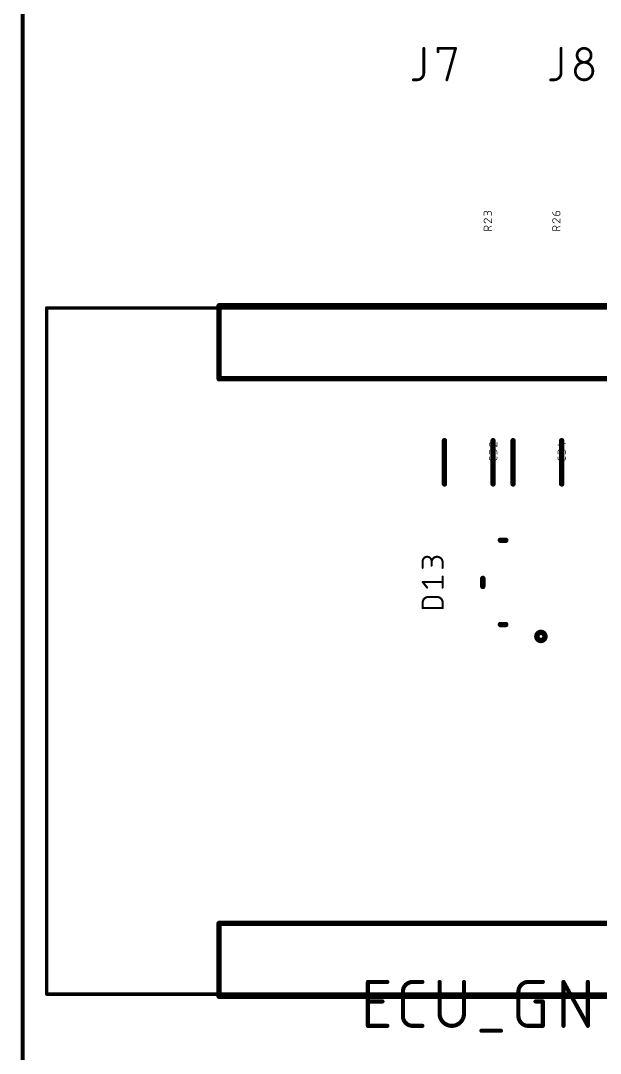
# Model space of a CAD drawing. Extents: x 0 to 95, y -1 to 127.
# Drawn here: x -0.08 to 21.38, y 43.53 to 81.75 of the extents above; entities that cross this region are included whole.
import ezdxf

# ---------------------------------------------------------------- set-up
doc = ezdxf.new("R2010")
doc.units = 0
doc.layers.add('21', color=253, linetype='CONTINUOUS')
doc.layers.add('25', color=253, linetype='CONTINUOUS')

msp = doc.modelspace()

# ---------------------------------------------------------------- linework, layer by layer
at = {"layer": '21'}
for points, const_width in [([(0, 1.4), (0, 100.4)], 0.1524), ([(0.89, 71.12), (63.63, 71.12)], 0.127), ([(0.89, 45.72), (0.89, 71.12)], 0.127), ([(7.27, 68.5), (7.27, 71.2)], 0.2), ([(7.27, 71.2), (63.85, 71.2)], 0.2), ([(63.85, 68.5), (7.27, 68.5)], 0.2), ([(15.61, 64.605), (15.61, 66.205)], 0.2), ([(17.41, 66.205), (17.41, 64.605)], 0.2), ([(18.15, 64.605), (18.15, 66.205)], 0.2), ([(19.95, 66.205), (19.95, 64.605)], 0.2), ([(17.88, 62.52), (17.68, 62.52)], 0.2), ([(17.03, 60.81), (17.03, 61.11)], 0.2), ([(17.88, 59.4), (17.68, 59.4)], 0.2), ([(7.27, 45.64), (7.27, 48.34)], 0.2), ([(7.27, 48.34), (63.85, 48.34)], 0.2), ([(63.63, 45.72), (0.89, 45.72)], 0.127), ([(63.85, 45.64), (7.27, 45.64)], 0.2)]:
    msp.add_lwpolyline(points, dxfattribs=dict(at, const_width=const_width))
for points, const_width in [([(0.9218, 71.12, 1), (0.8582, 71.12)], 0.0635), ([(0.89, 71.1518, 1), (0.89, 71.0883)], 0.0635), ([(7.32, 71.2, 1), (7.22, 71.2)], 0.1), ([(7.27, 71.25, 1), (7.27, 71.15)], 0.1), ([(7.27, 68.55, 1), (7.27, 68.45)], 0.1), ([(7.22, 68.5, 1), (7.32, 68.5)], 0.1), ([(15.66, 66.205, 1), (15.56, 66.205)], 0.1), ([(17.46, 66.205, 1), (17.36, 66.205)], 0.1), ([(18.2, 66.205, 1), (18.1, 66.205)], 0.1), ([(20, 66.205, 1), (19.9, 66.205)], 0.1), ([(15.56, 64.605, 1), (15.66, 64.605)], 0.1), ([(17.36, 64.605, 1), (17.46, 64.605)], 0.1), ([(18.1, 64.605, 1), (18.2, 64.605)], 0.1), ([(19.9, 64.605, 1), (20, 64.605)], 0.1), ([(17.68, 62.57, 1), (17.68, 62.47)], 0.1), ([(17.88, 62.47, 1), (17.88, 62.57)], 0.1), ([(17.08, 61.11, 1), (16.98, 61.11)], 0.1), ([(16.98, 60.81, 1), (17.08, 60.81)], 0.1), ([(17.68, 59.45, 1), (17.68, 59.35)], 0.1), ([(17.88, 59.35, 1), (17.88, 59.45)], 0.1), ([(19.18, 58.86, 1), (19.18, 59.06, 1), (19.18, 58.86)], 0.3), ([(7.32, 48.34, 1), (7.22, 48.34)], 0.1), ([(7.27, 48.39, 1), (7.27, 48.29)], 0.1), ([(0.89, 45.7518, 1), (0.89, 45.6882)], 0.0635), ([(0.8582, 45.72, 1), (0.9218, 45.72)], 0.0635), ([(7.27, 45.69, 1), (7.27, 45.59)], 0.1), ([(7.22, 45.64, 1), (7.32, 45.64)], 0.1)]:
    msp.add_lwpolyline(points, format="xyb", dxfattribs=dict(at, const_width=const_width))
at = {"layer": '25'}
for points, const_width in [([(14.8465, 80.7292), (14.8465, 79.8204)], 0.1016), ([(15.3739, 80.5994), (15.3739, 80.7292)], 0.1016), ([(15.3739, 80.7292), (16.023, 80.7292)], 0.1016), ([(16.023, 80.7292), (15.6984, 79.5608)], 0.1016), ([(19.9265, 80.7292), (19.9265, 79.8204)], 0.1016), ([(14.5869, 79.5608), (14.457, 79.5608)], 0.1016), ([(19.6669, 79.5608), (19.537, 79.5608)], 0.1016), ([(17.0727, 74.5408), (17.0727, 74.6339)], 0.0254), ([(17.1969, 74.6339), (17.1969, 74.5718)], 0.0254), ([(17.3521, 74.5408), (17.3521, 74.6184)], 0.0254), ([(19.7369, 74.5408), (19.7369, 74.6339)], 0.0254), ([(19.8145, 74.5408), (19.7369, 74.5408)], 0.0254), ([(19.799, 74.696), (19.8145, 74.696)], 0.0254), ([(17.1969, 74.3984), (17.3521, 74.2665)], 0.0254), ([(17.3521, 74.1492), (17.2279, 74.0871)], 0.0254), ([(17.3521, 74.2665), (17.3521, 74.4217)], 0.0254), ([(19.7369, 74.3984), (19.8921, 74.2665)], 0.0254), ([(19.8921, 74.1492), (19.7679, 74.0871)], 0.0254), ([(19.8921, 74.2665), (19.8921, 74.4217)], 0.0254), ([(17.0727, 73.994), (17.0727, 74.0716)], 0.0254), ([(17.3521, 73.994), (17.0727, 73.994)], 0.0254), ([(17.2279, 74.0716), (17.2279, 73.994)], 0.0254), ([(19.6127, 73.994), (19.6127, 74.0716)], 0.0254), ([(19.8921, 73.994), (19.6127, 73.994)], 0.0254), ([(19.7679, 74.0716), (19.7679, 73.994)], 0.0254), ([(17.3969, 66.119), (17.5521, 65.9871)], 0.0254), ([(17.5521, 65.9871), (17.5521, 66.1423)], 0.0254), ([(20.03, 65.9871), (20.03, 66.1423)], 0.0254), ([(17.2727, 65.7128), (17.2727, 65.8059)], 0.0254), ([(17.3969, 65.8059), (17.3969, 65.7438)], 0.0254), ([(17.5521, 65.7128), (17.5521, 65.7904)], 0.0254), ([(19.8127, 66.0492), (20.03, 65.9871)], 0.0254), ([(19.8127, 65.7128), (19.8127, 65.8059)], 0.0254), ([(19.9369, 65.8059), (19.9369, 65.7438)], 0.0254), ([(19.9679, 66.0957), (20.0921, 66.0957)], 0.0254), ([(20.0921, 65.7128), (20.0921, 65.7904)], 0.0254), ([(17.2727, 65.5454), (17.2727, 65.6075)], 0.0254), ([(17.49, 65.4833), (17.3348, 65.4833)], 0.0254), ([(17.5521, 65.6075), (17.5521, 65.5454)], 0.0254), ([(19.8127, 65.5454), (19.8127, 65.6075)], 0.0254), ([(20.03, 65.4833), (19.8748, 65.4833)], 0.0254), ([(20.0921, 65.6075), (20.0921, 65.5454)], 0.0254), ([(14.8053, 61.4991), (14.8053, 61.7446)], 0.0762), ([(15.1327, 61.7446), (15.1327, 61.5809)], 0.0762), ([(15.5419, 61.4991), (15.5419, 61.7037)], 0.0762), ([(15.5419, 60.7676), (15.5419, 61.1768)], 0.0762), ([(14.969, 60.7676), (14.8053, 60.9722)], 0.0762), ([(14.8053, 60.9722), (15.5419, 60.9722)], 0.0762), ([(15.0099, 60.4209), (15.3373, 60.4209)], 0.0762), ([(14.8053, 60.0117), (14.8053, 60.2163)], 0.0762), ([(15.5419, 60.0117), (14.8053, 60.0117)], 0.0762), ([(15.5419, 60.2163), (15.5419, 60.0117)], 0.0762), ([(12.7762, 44.5462), (12.7762, 46.1718)], 0.1524), ([(12.7762, 46.1718), (13.4987, 46.1718)], 0.1524), ([(14.0719, 44.9074), (14.0719, 45.8106)], 0.1524), ([(14.4331, 46.1718), (14.7944, 46.1718)], 0.1524), ([(15.4305, 46.1718), (15.4305, 44.9978)], 0.1524), ([(16.3336, 44.9978), (16.3336, 46.1718)], 0.1524), ([(18.3484, 44.9074), (18.3484, 45.8106)], 0.1524), ([(18.7096, 46.1718), (19.2515, 46.1718)], 0.1524), ([(20.0157, 44.5462), (20.0157, 46.1718)], 0.1524), ([(20.0157, 46.1718), (20.9188, 44.5462)], 0.1524), ([(20.9188, 44.5462), (20.9188, 46.1718)], 0.1524), ([(12.7762, 45.4493), (13.3181, 45.4493)], 0.1524), ([(18.9805, 45.4493), (19.2515, 45.4493)], 0.1524), ([(19.2515, 45.4493), (19.2515, 44.5462)], 0.1524), ([(13.4987, 44.5462), (12.7762, 44.5462)], 0.1524), ([(14.7944, 44.5462), (14.4331, 44.5462)], 0.1524), ([(16.9798, 44.3656), (17.7022, 44.3656)], 0.1524), ([(19.2515, 44.5462), (18.7096, 44.5462)], 0.1524)]:
    msp.add_lwpolyline(points, dxfattribs=dict(at, const_width=const_width))
for points, const_width in [([(14.8719, 80.7292, 1), (14.8211, 80.7292)], 0.0508), ([(15.3993, 80.7292, 1), (15.3485, 80.7292)], 0.0508), ([(15.3739, 80.7546, 1), (15.3739, 80.7038)], 0.0508), ([(16.0474, 80.7224, 1), (15.9985, 80.736)], 0.0508), ([(16.023, 80.7038, 1), (16.023, 80.7546)], 0.0508), ([(19.9519, 80.7292, 1), (19.9011, 80.7292)], 0.0508), ([(21.038, 80.4696, 1), (20.5188, 80.4696)], 0.1016), ([(15.3485, 80.5994, 1), (15.3993, 80.5994)], 0.0508), ([(20.5188, 80.4696, 1), (21.0381, 80.4696)], 0.1016), ([(20.5442, 80.4696, 1), (20.4934, 80.4696)], 0.0508), ([(20.4934, 80.4696, 1), (20.5442, 80.4696)], 0.0508), ([(21.0126, 80.4696, 1), (21.0634, 80.4696)], 0.0508), ([(21.0635, 80.4696, 1), (21.0127, 80.4696)], 0.0508), ([(20.4538, 79.8854, 1), (21.103, 79.8854)], 0.1016), ([(20.4792, 79.8854, 1), (20.4284, 79.8854)], 0.0508), ([(21.103, 79.8854, 1), (20.4539, 79.8854)], 0.1016), ([(20.4285, 79.8854, 1), (20.4793, 79.8854)], 0.0508), ([(21.1284, 79.8854, 1), (21.0776, 79.8854)], 0.0508), ([(21.0776, 79.8854, 1), (21.1284, 79.8854)], 0.0508), ([(14.457, 79.5862, 1), (14.457, 79.5354)], 0.0508), ([(14.5869, 79.5608, 0.4142), (14.8465, 79.8204)], 0.1016), ([(14.5869, 79.5862, 1), (14.5869, 79.5354)], 0.0508), ([(14.5869, 79.5354, 1), (14.5869, 79.5862)], 0.0508), ([(14.8719, 79.8204, 1), (14.8211, 79.8204)], 0.0508), ([(14.8211, 79.8204, 1), (14.8719, 79.8204)], 0.0508), ([(15.6739, 79.5676, 1), (15.7229, 79.554)], 0.0508), ([(19.537, 79.5862, 1), (19.537, 79.5354)], 0.0508), ([(19.6669, 79.5608, 0.4142), (19.9265, 79.8204)], 0.1016), ([(19.6669, 79.5862, 1), (19.6669, 79.5354)], 0.0508), ([(19.6669, 79.5354, 1), (19.6669, 79.5862)], 0.0508), ([(19.9519, 79.8204, 1), (19.9011, 79.8204)], 0.0508), ([(19.9011, 79.8204, 1), (19.9519, 79.8204)], 0.0508), ([(17.0791, 74.6339, 1), (17.0663, 74.6339)], 0.0127), ([(17.0663, 74.6339, 1), (17.0791, 74.6339)], 0.0127), ([(17.0663, 74.5408, 1), (17.0791, 74.5408)], 0.0127), ([(17.1969, 74.6339, 1), (17.0727, 74.6339)], 0.0254), ([(17.2032, 74.6339, 1), (17.1905, 74.6339)], 0.0127), ([(17.1905, 74.6339, 1), (17.2032, 74.6339)], 0.0127), ([(17.1905, 74.6184, 1), (17.2032, 74.6184)], 0.0127), ([(17.1905, 74.5718, 1), (17.2032, 74.5718)], 0.0127), ([(17.3521, 74.6184, 1), (17.1969, 74.6184)], 0.0254), ([(17.3585, 74.6184, 1), (17.3457, 74.6184)], 0.0127), ([(17.3457, 74.6184, 1), (17.3585, 74.6184)], 0.0127), ([(17.3457, 74.5408, 1), (17.3585, 74.5408)], 0.0127), ([(19.6127, 74.665, 0.4142), (19.7369, 74.5408)], 0.0254), ([(19.619, 74.665, 1), (19.6063, 74.665)], 0.0127), ([(19.7432, 74.6339, 1), (19.7305, 74.6339)], 0.0127), ([(19.7305, 74.6339, 1), (19.7432, 74.6339)], 0.0127), ([(19.7305, 74.5408, 1), (19.7432, 74.5408)], 0.0127), ([(19.799, 74.696, 0.4142), (19.7369, 74.6339)], 0.0254), ([(19.7369, 74.5472, 1), (19.7369, 74.5345)], 0.0127), ([(19.7369, 74.5345, 1), (19.7369, 74.5472)], 0.0127), ([(19.799, 74.7024, 1), (19.799, 74.6897)], 0.0127), ([(19.799, 74.6897, 1), (19.799, 74.7024)], 0.0127), ([(19.8145, 74.5408, 1), (19.8145, 74.696)], 0.0254), ([(19.8145, 74.7024, 1), (19.8145, 74.6897)], 0.0127), ([(19.8145, 74.5472, 1), (19.8145, 74.5345)], 0.0127), ([(19.8145, 74.6897, 1), (19.8145, 74.7024)], 0.0127), ([(19.8145, 74.5345, 1), (19.8145, 74.5472)], 0.0127), ([(17.0663, 74.3519, 1), (17.0791, 74.3519)], 0.0127), ([(17.1425, 74.4217, 0.4142), (17.0727, 74.3519)], 0.0254), ([(17.0727, 74.3519, 0.3252), (17.1348, 74.2665)], 0.0254), ([(17.2279, 74.0716, 1), (17.0727, 74.0716)], 0.0254), ([(17.079, 74.3519, 1), (17.0664, 74.3519)], 0.0127), ([(17.1328, 74.2604, 1), (17.1367, 74.2725)], 0.0127), ([(17.1969, 74.3984, 0.2053), (17.1425, 74.4217)], 0.0254), ([(17.1425, 74.4281, 1), (17.1426, 74.4154)], 0.0127), ([(17.1425, 74.4154, 1), (17.1425, 74.4281)], 0.0127), ([(17.201, 74.4033, 1), (17.1928, 74.3936)], 0.0127), ([(17.1923, 74.394, 1), (17.2015, 74.4028)], 0.0127), ([(17.3585, 74.4217, 1), (17.3457, 74.4217)], 0.0127), ([(17.3457, 74.2665, 1), (17.3585, 74.2665)], 0.0127), ([(17.348, 74.2616, 1), (17.3562, 74.2713)], 0.0127), ([(17.3549, 74.1435, 1), (17.3493, 74.1549)], 0.0127), ([(19.6063, 74.3519, 1), (19.6191, 74.3519)], 0.0127), ([(19.6826, 74.4217, 0.4142), (19.6127, 74.3519)], 0.0254), ([(19.6127, 74.3519, 0.3252), (19.6748, 74.2665)], 0.0254), ([(19.619, 74.3519, 1), (19.6064, 74.3519)], 0.0127), ([(19.7679, 74.0716, 1), (19.6127, 74.0716)], 0.0254), ([(19.6728, 74.2604, 1), (19.6767, 74.2725)], 0.0127), ([(19.6825, 74.4281, 1), (19.6826, 74.4154)], 0.0127), ([(19.7369, 74.3984, 0.2053), (19.6826, 74.4217)], 0.0254), ([(19.6826, 74.4154, 1), (19.6826, 74.4281)], 0.0127), ([(19.741, 74.4033, 1), (19.7328, 74.3936)], 0.0127), ([(19.7323, 74.394, 1), (19.7415, 74.4028)], 0.0127), ([(19.8985, 74.4217, 1), (19.8857, 74.4217)], 0.0127), ([(19.8857, 74.2665, 1), (19.8985, 74.2665)], 0.0127), ([(19.888, 74.2616, 1), (19.8962, 74.2713)], 0.0127), ([(19.8949, 74.1435, 1), (19.8893, 74.1549)], 0.0127), ([(17.0791, 74.0716, 1), (17.0663, 74.0716)], 0.0127), ([(17.0663, 74.0716, 1), (17.0791, 74.0716)], 0.0127), ([(17.0663, 73.994, 1), (17.0791, 73.994)], 0.0127), ([(17.0727, 74.0003, 1), (17.0727, 73.9876)], 0.0127), ([(17.2251, 74.0928, 1), (17.2308, 74.0814)], 0.0127), ([(17.2343, 74.0716, 1), (17.2216, 74.0716)], 0.0127), ([(17.2216, 74.0716, 1), (17.2343, 74.0716)], 0.0127), ([(17.2216, 73.994, 1), (17.2343, 73.994)], 0.0127), ([(17.3521, 73.9876, 1), (17.3521, 74.0003)], 0.0127), ([(19.6191, 74.0716, 1), (19.6063, 74.0716)], 0.0127), ([(19.6063, 74.0716, 1), (19.6191, 74.0716)], 0.0127), ([(19.6063, 73.994, 1), (19.6191, 73.994)], 0.0127), ([(19.6127, 74.0003, 1), (19.6127, 73.9876)], 0.0127), ([(19.7651, 74.0928, 1), (19.7708, 74.0814)], 0.0127), ([(19.7743, 74.0716, 1), (19.7616, 74.0716)], 0.0127), ([(19.7616, 74.0716, 1), (19.7743, 74.0716)], 0.0127), ([(19.7616, 73.994, 1), (19.7743, 73.994)], 0.0127), ([(19.8921, 73.9876, 1), (19.8921, 74.0003)], 0.0127), ([(17.3425, 66.1423, 0.4142), (17.2727, 66.0725)], 0.0254), ([(17.3969, 66.119, 0.2053), (17.3425, 66.1423)], 0.0254), ([(17.3425, 66.1486, 1), (17.3426, 66.136)], 0.0127), ([(17.3425, 66.136, 1), (17.3425, 66.1487)], 0.0127), ([(17.401, 66.1239, 1), (17.3928, 66.1142)], 0.0127), ([(17.3923, 66.1146, 1), (17.4015, 66.1234)], 0.0127), ([(17.5585, 66.1423, 1), (17.5457, 66.1423)], 0.0127), ([(20.0364, 66.1423, 1), (20.0237, 66.1423)], 0.0127), ([(17.2663, 66.0725, 1), (17.2791, 66.0725)], 0.0127), ([(17.2791, 65.8059, 1), (17.2663, 65.8059)], 0.0127), ([(17.2663, 65.8059, 1), (17.2791, 65.8059)], 0.0127), ([(17.2727, 66.0725, 0.3252), (17.3348, 65.9871)], 0.0254), ([(17.279, 66.0725, 1), (17.2664, 66.0724)], 0.0127), ([(17.3969, 65.8059, 1), (17.2727, 65.8059)], 0.0254), ([(17.3328, 65.981, 1), (17.3367, 65.9931)], 0.0127), ([(17.5521, 65.7904, 1), (17.3969, 65.7904)], 0.0254), ([(17.4032, 65.8059, 1), (17.3905, 65.8059)], 0.0127), ([(17.3905, 65.8059, 1), (17.4032, 65.8059)], 0.0127), ([(17.3905, 65.7904, 1), (17.4032, 65.7904)], 0.0127), ([(17.3905, 65.7438, 1), (17.4032, 65.7438)], 0.0127), ([(17.5457, 65.9871, 1), (17.5585, 65.9871)], 0.0127), ([(17.5585, 65.7904, 1), (17.5457, 65.7904)], 0.0127), ([(17.5457, 65.7904, 1), (17.5585, 65.7904)], 0.0127), ([(17.548, 65.9822, 1), (17.5562, 65.9919)], 0.0127), ([(19.8191, 65.8059, 1), (19.8063, 65.8059)], 0.0127), ([(19.8063, 65.8059, 1), (19.8191, 65.8059)], 0.0127), ([(19.8144, 66.0553, 1), (19.811, 66.0431)], 0.0127), ([(19.9369, 65.8059, 1), (19.8127, 65.8059)], 0.0254), ([(19.9432, 65.8059, 1), (19.9305, 65.8059)], 0.0127), ([(19.9305, 65.8059, 1), (19.9432, 65.8059)], 0.0127), ([(19.9305, 65.7904, 1), (19.9432, 65.7904)], 0.0127), ([(19.9305, 65.7438, 1), (19.9432, 65.7438)], 0.0127), ([(20.0921, 65.7904, 1), (19.9369, 65.7904)], 0.0254), ([(19.9679, 66.1021, 1), (19.9679, 66.0894)], 0.0127), ([(20.0237, 65.9871, 1), (20.0364, 65.9871)], 0.0127), ([(20.0283, 65.981, 1), (20.0318, 65.9932)], 0.0127), ([(20.0985, 65.7904, 1), (20.0858, 65.7904)], 0.0127), ([(20.0858, 65.7904, 1), (20.0985, 65.7904)], 0.0127), ([(20.0921, 66.0894, 1), (20.0921, 66.1021)], 0.0127), ([(17.2663, 65.7128, 1), (17.2791, 65.7128)], 0.0127), ([(17.2791, 65.6075, 1), (17.2663, 65.6075)], 0.0127), ([(17.279, 65.5454, 1), (17.2663, 65.5454)], 0.0127), ([(17.2663, 65.5454, 1), (17.2791, 65.5454)], 0.0127), ([(17.2727, 65.5454, 0.4142), (17.3348, 65.4833)], 0.0254), ([(17.3348, 65.4897, 1), (17.3348, 65.477)], 0.0127), ([(17.3348, 65.477, 1), (17.3348, 65.4897)], 0.0127), ([(17.49, 65.4833, 0.4142), (17.5521, 65.5454)], 0.0254), ([(17.49, 65.4897, 1), (17.49, 65.477)], 0.0127), ([(17.49, 65.477, 1), (17.49, 65.4897)], 0.0127), ([(17.5457, 65.7128, 1), (17.5585, 65.7128)], 0.0127), ([(17.5585, 65.6075, 1), (17.5457, 65.6075)], 0.0127), ([(17.5585, 65.5454, 1), (17.5457, 65.5454)], 0.0127), ([(17.5457, 65.5454, 1), (17.5585, 65.5454)], 0.0127), ([(19.8063, 65.7128, 1), (19.8191, 65.7128)], 0.0127), ([(19.8191, 65.6075, 1), (19.8063, 65.6075)], 0.0127), ([(19.819, 65.5454, 1), (19.8063, 65.5454)], 0.0127), ([(19.8063, 65.5454, 1), (19.8191, 65.5454)], 0.0127), ([(19.8127, 65.5454, 0.4142), (19.8748, 65.4833)], 0.0254), ([(19.8748, 65.4897, 1), (19.8748, 65.477)], 0.0127), ([(19.8748, 65.477, 1), (19.8748, 65.4897)], 0.0127), ([(20.03, 65.4833, 0.4142), (20.0921, 65.5454)], 0.0254), ([(20.03, 65.4897, 1), (20.03, 65.477)], 0.0127), ([(20.03, 65.477, 1), (20.03, 65.4897)], 0.0127), ([(20.0858, 65.7128, 1), (20.0985, 65.7128)], 0.0127), ([(20.0985, 65.6075, 1), (20.0858, 65.6075)], 0.0127), ([(20.0985, 65.5454, 1), (20.0858, 65.5454)], 0.0127), ([(20.0858, 65.5454, 1), (20.0985, 65.5454)], 0.0127), ([(15.1327, 61.7446, 1), (14.8053, 61.7446)], 0.0762), ([(15.5419, 61.7037, 1), (15.1327, 61.7037)], 0.0762), ([(14.8244, 61.7446, 1), (14.7863, 61.7446)], 0.0381), ([(14.7863, 61.7446, 1), (14.8244, 61.7446)], 0.0381), ([(15.1517, 61.7446, 1), (15.1136, 61.7446)], 0.0381), ([(15.1136, 61.7446, 1), (15.1517, 61.7446)], 0.0381), ([(15.1136, 61.7037, 1), (15.1517, 61.7037)], 0.0381), ([(15.1136, 61.5809, 1), (15.1517, 61.5809)], 0.0381), ([(15.561, 61.7037, 1), (15.5229, 61.7037)], 0.0381), ([(15.5229, 61.7037, 1), (15.561, 61.7037)], 0.0381), ([(14.7863, 61.4991, 1), (14.8244, 61.4991)], 0.0381), ([(15.5229, 61.4991, 1), (15.561, 61.4991)], 0.0381), ([(15.561, 61.1768, 1), (15.5229, 61.1768)], 0.0381), ([(14.8202, 60.9841, 1), (14.7904, 60.9603)], 0.0381), ([(14.8053, 60.9912, 1), (14.8053, 60.9531)], 0.0381), ([(14.9541, 60.7557, 1), (14.9839, 60.7795)], 0.0381), ([(15.5229, 60.7676, 1), (15.561, 60.7676)], 0.0381), ([(15.5419, 60.9531, 1), (15.5419, 60.9912)], 0.0381), ([(15.0099, 60.4209, 0.4142), (14.8053, 60.2163)], 0.0762), ([(15.0099, 60.44, 1), (15.0099, 60.4019)], 0.0381), ([(15.0099, 60.4019, 1), (15.0099, 60.44)], 0.0381), ([(15.5419, 60.2163, 0.4142), (15.3373, 60.4209)], 0.0762), ([(15.3373, 60.44, 1), (15.3373, 60.4019)], 0.0381), ([(15.3373, 60.4019, 1), (15.3373, 60.44)], 0.0381), ([(14.8053, 60.0307, 1), (14.8053, 59.9926)], 0.0381), ([(14.8244, 60.2163, 1), (14.7863, 60.2163)], 0.0381), ([(14.7863, 60.2163, 1), (14.8244, 60.2163)], 0.0381), ([(14.7863, 60.0117, 1), (14.8244, 60.0117)], 0.0381), ([(15.561, 60.2163, 1), (15.5229, 60.2163)], 0.0381), ([(15.5229, 60.2163, 1), (15.5609, 60.2163)], 0.0381), ([(15.5229, 60.0117, 1), (15.561, 60.0117)], 0.0381), ([(15.5419, 59.9926, 1), (15.5419, 60.0307)], 0.0381), ([(12.8143, 46.1718, 1), (12.7381, 46.1718)], 0.0762), ([(12.7762, 46.2099, 1), (12.7762, 46.1337)], 0.0762), ([(13.4987, 46.1337, 1), (13.4987, 46.2099)], 0.0762), ([(14.4331, 46.1718, 0.4142), (14.0719, 45.8106)], 0.1524), ([(14.11, 45.8106, 1), (14.0338, 45.8106)], 0.0762), ([(14.4331, 46.2099, 1), (14.4331, 46.1337)], 0.0762), ([(14.4331, 46.1337, 1), (14.4331, 46.2099)], 0.0762), ([(14.7944, 46.1337, 1), (14.7944, 46.2099)], 0.0762), ([(15.4686, 46.1718, 1), (15.3924, 46.1718)], 0.0762), ([(16.3717, 46.1718, 1), (16.2955, 46.1718)], 0.0762), ([(18.7096, 46.1718, 0.4142), (18.3484, 45.8106)], 0.1524), ([(18.3865, 45.8106, 1), (18.3103, 45.8106)], 0.0762), ([(18.7096, 46.2099, 1), (18.7096, 46.1337)], 0.0762), ([(18.7096, 46.1337, 1), (18.7096, 46.2099)], 0.0762), ([(19.2515, 46.1337, 1), (19.2515, 46.2099)], 0.0762), ([(20.0538, 46.1718, 1), (19.9776, 46.1718)], 0.0762), ([(20.049, 46.1903, 1), (19.9824, 46.1533)], 0.0762), ([(20.9569, 46.1718, 1), (20.8807, 46.1718)], 0.0762), ([(12.7762, 45.4874, 1), (12.7762, 45.4112)], 0.0762), ([(13.3181, 45.4112, 1), (13.3181, 45.4874)], 0.0762), ([(14.0338, 45.8106, 1), (14.11, 45.8106)], 0.0762), ([(18.3103, 45.8106, 1), (18.3865, 45.8106)], 0.0762), ([(18.9805, 45.4874, 1), (18.9805, 45.4112)], 0.0762), ([(19.2896, 45.4493, 1), (19.2134, 45.4493)], 0.0762), ([(19.2515, 45.4112, 1), (19.2515, 45.4874)], 0.0762), ([(14.0719, 44.9074, 0.4142), (14.4331, 44.5462)], 0.1524), ([(14.11, 44.9074, 1), (14.0338, 44.9074)], 0.0762), ([(14.0338, 44.9074, 1), (14.11, 44.9074)], 0.0762), ([(15.4305, 44.9978, 1), (16.3336, 44.9978)], 0.1524), ([(15.4686, 44.9978, 1), (15.3924, 44.9978)], 0.0762), ([(15.3924, 44.9978, 1), (15.4686, 44.9978)], 0.0762), ([(16.3717, 44.9978, 1), (16.2955, 44.9978)], 0.0762), ([(16.2955, 44.9978, 1), (16.3717, 44.9978)], 0.0762), ([(18.3484, 44.9074, 0.4142), (18.7096, 44.5462)], 0.1524), ([(18.3865, 44.9074, 1), (18.3103, 44.9074)], 0.0762), ([(18.3103, 44.9074, 1), (18.3865, 44.9074)], 0.0762), ([(12.7762, 44.5843, 1), (12.7762, 44.5081)], 0.0762), ([(12.7381, 44.5462, 1), (12.8143, 44.5462)], 0.0762), ([(13.4987, 44.5081, 1), (13.4987, 44.5843)], 0.0762), ([(14.4331, 44.5843, 1), (14.4331, 44.5081)], 0.0762), ([(14.4331, 44.5081, 1), (14.4331, 44.5843)], 0.0762), ([(14.7944, 44.5081, 1), (14.7944, 44.5843)], 0.0762), ([(16.9798, 44.4037, 1), (16.9798, 44.3275)], 0.0762), ([(17.7022, 44.3275, 1), (17.7022, 44.4037)], 0.0762), ([(18.7096, 44.5843, 1), (18.7096, 44.5081)], 0.0762), ([(18.7096, 44.5081, 1), (18.7096, 44.5843)], 0.0762), ([(19.2134, 44.5462, 1), (19.2896, 44.5462)], 0.0762), ([(19.2515, 44.5081, 1), (19.2515, 44.5843)], 0.0762), ([(19.9776, 44.5462, 1), (20.0538, 44.5462)], 0.0762), ([(20.8807, 44.5462, 1), (20.9569, 44.5462)], 0.0762), ([(20.8855, 44.5277, 1), (20.9521, 44.5647)], 0.0762)]:
    msp.add_lwpolyline(points, format="xyb", dxfattribs=dict(at, const_width=const_width))

doc.saveas('drawing.dxf')
